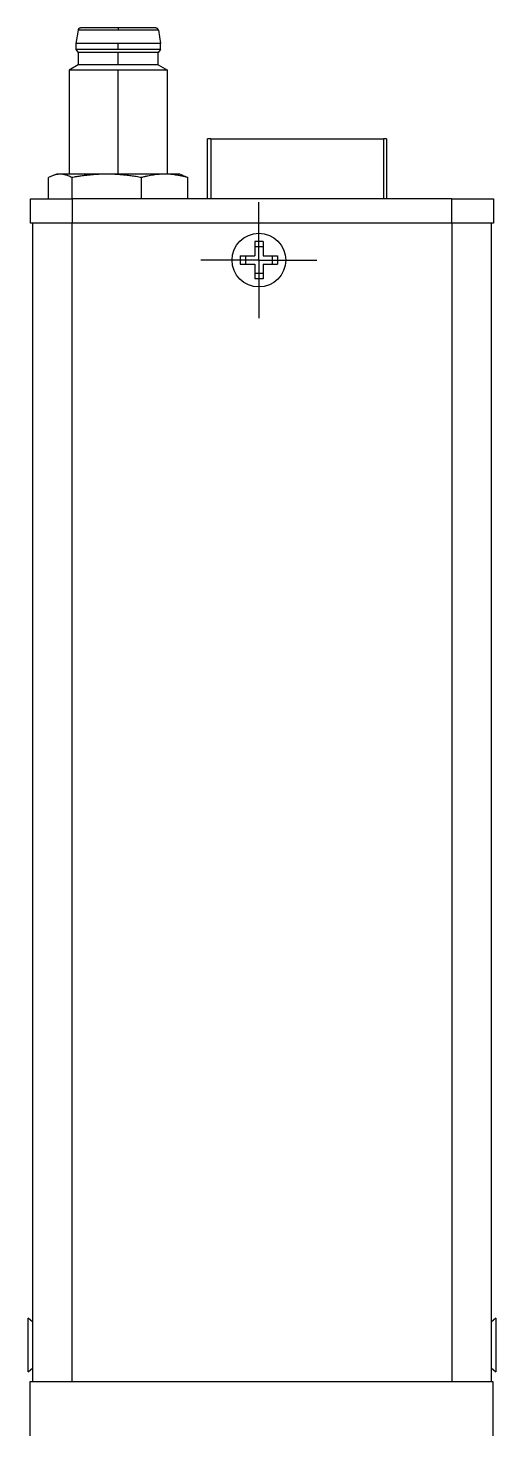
# Model space of a CAD drawing. Header units: inches. Extents: x 1.03 to 9.87, y 1.07 to 7.21.
# Drawn here: x 1.031 to 1.78, y 3.472 to 5.718 of the extents above; entities that cross this region are included whole.
import ezdxf

# ---------------------------------------------------------------- set-up
doc = ezdxf.new("R2010")
doc.units = ezdxf.units.IN
doc.header["$MEASUREMENT"] = 0
doc.layers.add('1', color=7, linetype='Continuous')

# ---------------------------------------------------------------- blocks, each defined once
blk = doc.blocks.new('SW_CENTERMARKSYMBOL_9')
at = {"layer": '1', "color": 0}
for p, q in [((0, 0.05), (0, 0.093)), ((0, 0), (0, 0.05)), ((-0.05, 0), (-0.093, 0)), ((0, 0), (-0.05, 0)), ((0, 0), (0, -0.05)), ((0, 0), (0.05, 0)), ((0.05, 0), (0.093, 0)), ((0, -0.05), (0, -0.093))]:
    blk.add_line(p, q, dxfattribs=at)

msp = doc.modelspace()

# ---------------------------------------------------------------- linework, layer by layer
at = {"color": 7, "linetype": 'Continuous', "lineweight": 25}
for p, q in [((1.1109, 5.7141), (1.1073, 5.693)), ((1.1752, 5.7141), (1.1109, 5.7141)), ((1.1752, 5.7176), (1.1148, 5.7176)), ((1.1752, 5.7176), (1.1752, 5.7141)), ((1.2357, 5.7176), (1.1752, 5.7176)), ((1.2396, 5.7141), (1.1752, 5.7141)), ((1.2396, 5.7141), (1.2432, 5.693)), ((1.1073, 5.693), (1.1073, 5.6831)), ((1.1752, 5.693), (1.1073, 5.693)), ((1.1073, 5.6831), (1.1113, 5.6782)), ((1.1752, 5.6831), (1.1073, 5.6831)), ((1.1752, 5.6831), (1.1752, 5.693)), ((1.2432, 5.693), (1.1752, 5.693)), ((1.2432, 5.6831), (1.1752, 5.6831)), ((1.2432, 5.6831), (1.2392, 5.6782)), ((1.2432, 5.6831), (1.2432, 5.693)), ((1.1113, 5.6782), (1.1113, 5.6585)), ((1.1752, 5.6782), (1.1113, 5.6782)), ((1.2392, 5.6782), (1.1752, 5.6782)), ((1.1752, 5.6585), (1.1752, 5.6782)), ((1.2392, 5.6585), (1.2392, 5.6782)), ((1.1113, 5.6585), (1.0965, 5.65)), ((1.0965, 5.65), (1.0965, 5.4833)), ((1.1752, 5.65), (1.0965, 5.65)), ((1.1752, 5.6585), (1.1113, 5.6585)), ((1.2392, 5.6585), (1.1752, 5.6585)), ((1.254, 5.65), (1.1752, 5.65)), ((1.2392, 5.6585), (1.254, 5.65)), ((1.254, 5.4833), (1.254, 5.65)), ((1.3185, 5.4439), (1.3185, 5.5398)), ((1.3235, 5.5398), (1.3185, 5.5398)), ((1.3235, 5.5398), (1.6001, 5.5398)), ((1.6051, 5.5398), (1.6001, 5.5398)), ((1.6051, 5.5398), (1.6051, 5.4439)), ((1.0768, 5.4833), (1.071, 5.4812)), ((1.0822, 5.4833), (1.0768, 5.4833)), ((1.1566, 5.4833), (1.0822, 5.4833)), ((1.2496, 5.4833), (1.1566, 5.4833)), ((1.2737, 5.4833), (1.2496, 5.4833)), ((1.2795, 5.4812), (1.2737, 5.4833)), ((1.2794, 5.481), (1.2868, 5.4778)), ((1.0636, 5.4439), (1.0636, 5.4778)), ((1.1008, 5.4778), (1.1008, 5.4439)), ((1.2124, 5.4439), (1.2124, 5.4778)), ((1.2868, 5.4439), (1.2868, 5.4778)), ((1.0345, 5.4046), (1.0345, 5.4439)), ((1.0345, 5.4439), (1.1014, 5.4439)), ((1.1014, 5.4439), (1.1014, 5.4046)), ((1.7097, 5.4439), (1.1014, 5.4439)), ((1.6502, 5.4449), (1.6502, 5.4439)), ((1.6708, 5.4449), (1.6708, 5.4439)), ((1.7077, 5.4439), (1.7077, 5.4449)), ((1.7097, 5.4046), (1.7097, 5.4439)), ((1.7097, 5.4439), (1.7766, 5.4439)), ((1.7766, 5.4439), (1.7766, 5.4046)), ((1.1014, 5.4046), (1.0345, 5.4046)), ((1.0383, 3.5473), (1.0383, 5.4046)), ((1.1008, 5.4046), (1.1008, 3.5473)), ((1.7097, 5.4046), (1.1014, 5.4046)), ((1.7766, 5.4046), (1.7097, 5.4046)), ((1.7103, 3.5473), (1.7103, 5.4046)), ((1.7728, 5.4046), (1.7728, 3.5473)), ((1.4074, 5.3755), (1.3939, 5.3755)), ((1.3939, 5.3755), (1.3939, 5.3523)), ((1.4074, 5.3755), (1.4074, 5.3523)), ((1.3706, 5.3523), (1.3939, 5.3523)), ((1.3706, 5.3523), (1.3706, 5.3388)), ((1.3793, 5.3523), (1.3793, 5.3388)), ((1.4074, 5.3668), (1.3939, 5.3668)), ((1.4074, 5.3523), (1.4306, 5.3523)), ((1.4219, 5.3523), (1.4219, 5.3388)), ((1.4306, 5.3523), (1.4306, 5.3388)), ((1.3706, 5.3388), (1.3939, 5.3388)), ((1.3939, 5.3388), (1.3939, 5.3155)), ((1.4074, 5.3242), (1.3939, 5.3242)), ((1.4074, 5.3388), (1.4074, 5.3155)), ((1.4074, 5.3388), (1.4306, 5.3388)), ((1.4074, 5.3155), (1.3939, 5.3155)), ((1.0383, 3.643), (1.0308, 3.6494)), ((1.0308, 3.5634), (1.0308, 3.6494)), ((1.7803, 3.6493), (1.7728, 3.6429)), ((1.7803, 3.6493), (1.7803, 3.5633)), ((1.0308, 3.5634), (1.0383, 3.5697)), ((1.7728, 3.5697), (1.7803, 3.5633)), ((1.0335, 3.5473), (1.0335, 2.8048)), ((1.776, 3.5473), (1.0335, 3.5473)), ((1.776, 2.8048), (1.776, 3.5473))]:
    msp.add_line(p, q, dxfattribs=at)
at = {"color": 8, "linetype": 'Continuous', "lineweight": 25}
for p, q in [((1.1752, 5.4833), (1.1752, 5.65)), ((1.3235, 5.5398), (1.3235, 5.4439)), ((1.6001, 5.5398), (1.6001, 5.4439))]:
    msp.add_line(p, q, dxfattribs=at)
at = {"color": 7, "linetype": 'Continuous', "lineweight": 25}
msp.add_circle((1.4006, 5.3455), 0.043, dxfattribs=at)
for centre, start, end in [((1.1148, 5.7136), 90, 173.4802), ((1.2357, 5.7136), 6.5198, 90)]:
    msp.add_arc(centre, 0.00394, start, end, dxfattribs=at)
for points, knots in [([(1.0822, 5.4833), (1.0815, 5.4833), (1.08, 5.4833), (1.0778, 5.483), (1.0756, 5.4826), (1.0733, 5.4819), (1.0709, 5.4812), (1.0685, 5.4802), (1.0661, 5.4791), (1.0645, 5.4782), (1.0636, 5.4778)], [0, 0, 0, 0, 0.11645, 0.235207, 0.356344, 0.47993, 0.60603, 0.734704, 0.866009, 1, 1, 1, 1]), ([(1.1008, 5.4778), (1.0999, 5.4783), (1.098, 5.4793), (1.0952, 5.4805), (1.0925, 5.4815), (1.0899, 5.4823), (1.0873, 5.4829), (1.0847, 5.4832), (1.0831, 5.4833), (1.0822, 5.4833)], [0, 0, 0, 0, 0.152912, 0.302327, 0.448325, 0.590995, 0.730429, 0.866728, 1, 1, 1, 1]), ([(1.1566, 5.4833), (1.1544, 5.4833), (1.15, 5.4833), (1.1434, 5.483), (1.1366, 5.4826), (1.1297, 5.4819), (1.1226, 5.4812), (1.1155, 5.4802), (1.1082, 5.4791), (1.1033, 5.4782), (1.1008, 5.4778)], [0, 0, 0, 0, 0.11645, 0.235207, 0.356344, 0.47993, 0.60603, 0.734704, 0.866009, 1, 1, 1, 1]), ([(1.2124, 5.4778), (1.2096, 5.4783), (1.204, 5.4793), (1.1957, 5.4805), (1.1876, 5.4815), (1.1796, 5.4823), (1.1718, 5.4829), (1.1641, 5.4832), (1.1591, 5.4833), (1.1566, 5.4833)], [0, 0, 0, 0, 0.152912, 0.302327, 0.448325, 0.590995, 0.730429, 0.866728, 1, 1, 1, 1]), ([(1.2496, 5.4833), (1.2482, 5.4833), (1.2452, 5.4833), (1.2408, 5.483), (1.2363, 5.4826), (1.2316, 5.4819), (1.2269, 5.4812), (1.2222, 5.4802), (1.2173, 5.4791), (1.214, 5.4782), (1.2124, 5.4778)], [0, 0, 0, 0, 0.11645, 0.235207, 0.356344, 0.47993, 0.60603, 0.734704, 0.866009, 1, 1, 1, 1]), ([(1.2868, 5.4778), (1.285, 5.4783), (1.2812, 5.4793), (1.2757, 5.4805), (1.2703, 5.4815), (1.265, 5.4823), (1.2597, 5.4829), (1.2546, 5.4832), (1.2513, 5.4833), (1.2496, 5.4833)], [0, 0, 0, 0, 0.152912, 0.302327, 0.448325, 0.590995, 0.730429, 0.866728, 1, 1, 1, 1])]:
    msp.add_open_spline(points, degree=3, knots=knots, dxfattribs=at)

# ---------------------------------------------------------------- block references
at = {"layer": '1', "color": 7}
msp.add_blockref('SW_CENTERMARKSYMBOL_9', (1.4006, 5.3455), dxfattribs=at)

doc.saveas('drawing.dxf')
